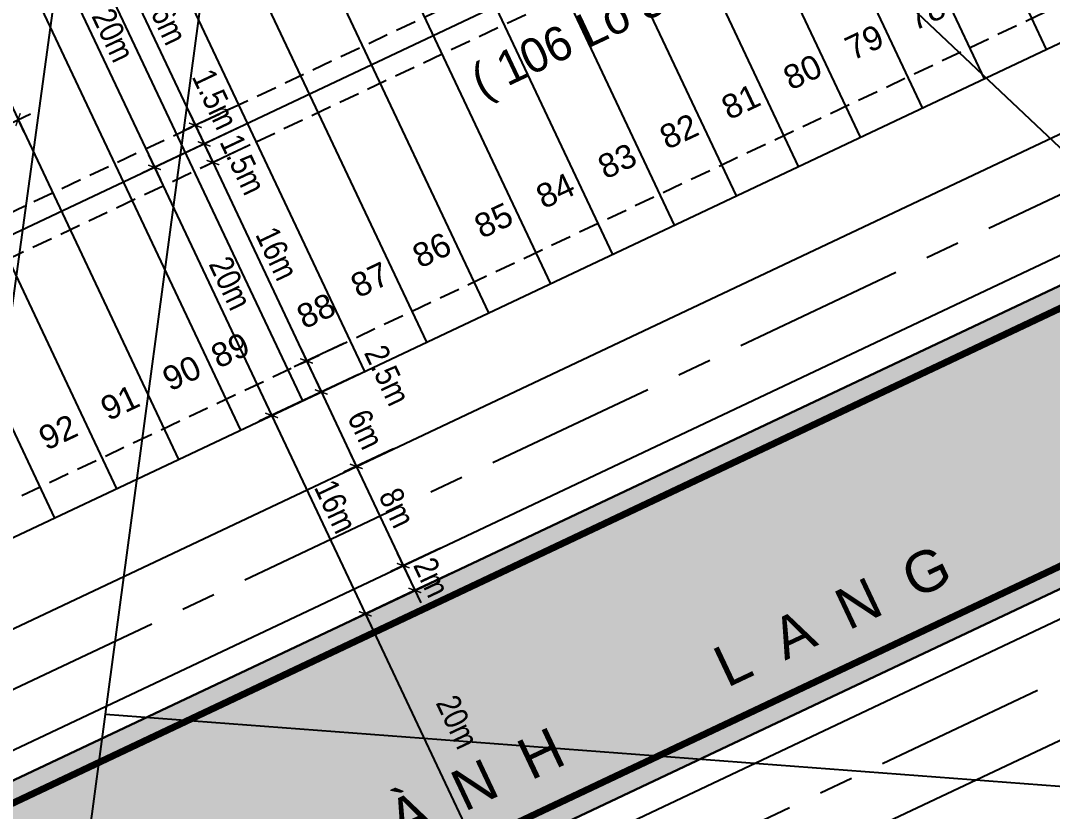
# Model space of a CAD drawing. Extents: x 597165 to 598689, y 1181586 to 1183364.
# Drawn here: x 597459.9 to 597535.2, y 1182653.8 to 1182711.4 of the extents above; entities that cross this region are included whole.
import ezdxf
from ezdxf.enums import TextEntityAlignment as Align

# ---------------------------------------------------------------- set-up
doc = ezdxf.new("R2010")
doc.units = 0
doc.header["$MEASUREMENT"] = 0
doc.linetypes.add('CENTER', pattern=[2, 1.25, -0.25, 0.25, -0.25])
doc.linetypes.add('DASHED', pattern=[0.75, 0.5, -0.25])
doc.layers.get('0').update_dxf_attribs({"linetype": 'CONTINUOUS'})
doc.layers.get('DEFPOINTS').update_dxf_attribs({"color": 8, "linetype": 'CONTINUOUS'})
for name, color, linetype in [('CGXD', 3, 'CONTINUOUS'), ('DIM-T', 7, 'CONTINUOUS'), ('DTEXT', 7, 'CONTINUOUS'), ('DTEXT-TENLO', 4, 'CONTINUOUS'), ('HA-CAY-XANH-KO', 3, 'CONTINUOUS'), ('NEN-HT', 8, 'CONTINUOUS'), ('NET-LENGOAI', 4, 'CONTINUOUS'), ('NET-LETRONG', 5, 'CONTINUOUS'), ('NET-LO-GIOI-DIEN-GIOI', 7, 'CENTER'), ('NET-PLO', 2, 'CONTINUOUS'), ('NET-RANH-DAT', 7, 'CONTINUOUS'), ('NET-TIM', 2, 'CENTER'), ('TEXT-SOLO', 7, 'CONTINUOUS')]:
    doc.layers.add(name, color=color, linetype=linetype)
doc.styles.add('AVO', font='VHELVEN.TTF')
doc.styles.add('VHEL-B', font='VHELVEB.TTF')
doc.styles.add('VHEL-C-R', font='VHELVCN.TTF')
doc.styles.add('VTIMES-R', font='VAPTIMN.TTF')
doc.dimstyles.new('TL1000', dxfattribs={"dimscale": 0, "dimtxt": 2, "dimasz": 0.7, "dimexe": 1, "dimexo": 1, "dimgap": 0.5, "dimtad": 1, "dimdec": 1, "dimzin": 12, "dimtxsty": 'VHEL-C-R', "dimblk1": 'ARCHTICK', "dimblk2": 'ARCHTICK', "dimsah": 1, "dimcen": -0.09, "dimdle": 1, "dimclrd": 256, "dimclre": 256, "dimclrt": 256, "dimazin": 3, "dimtfac": 0.005, "dimtdec": 1, "dimtix": 1, "dimtmove": 0, "dimatfit": 3, "dimtolj": 1, "dimtzin": 0})

# ---------------------------------------------------------------- blocks, each defined once
blk = doc.blocks.new('_ARCHTICK')
at = {"color": 0, "linetype": 'BYBLOCK', "const_width": 0.15}
blk.add_lwpolyline([(-0.5, -0.5), (0.5, 0.5)], dxfattribs=at)
blk = doc.blocks.new('*D735')
at = {"linetype": 'BYBLOCK'}
for p, q in [((597465.415, 1182719.179), (597473.103, 1182702.903)), ((597475.388, 1182705.088), (597471.771, 1182703.38))]:
    blk.add_line(p, q, dxfattribs=at)
at = {"layer": 'DEFPOINTS', "color": 0, "linetype": 'BYBLOCK'}
for p in [(597469.459, 1182719.983), (597476.292, 1182705.515), (597472.676, 1182703.807)]:
    blk.add_point(p, dxfattribs=at)
at = {"linetype": 'BYBLOCK', "xscale": 0.7, "yscale": 0.7, "zscale": 0.7}
for p, rotation in [((597465.842, 1182718.275), 115.282517257119), ((597472.676, 1182703.807), 295.282517257119)]:
    blk.add_blockref('_ARCHTICK', p, dxfattribs=dict(at, rotation=rotation))
at = {"linetype": 'BYBLOCK', "insert": (597470.519, 1182711.636), "char_height": 1.75, "attachment_point": 5, "rotation": 295.28252, "style": 'VHEL-C-R'}
blk.add_mtext('\\A1;16m', dxfattribs=at)
blk = doc.blocks.new('*D734')
at = {"linetype": 'BYBLOCK'}
for p, q in [((597472.249, 1182704.711), (597473.316, 1182702.451)), ((597476.029, 1182703.732), (597472.412, 1182702.024))]:
    blk.add_line(p, q, dxfattribs=at)
at = {"layer": 'DEFPOINTS', "color": 0, "linetype": 'BYBLOCK'}
for p in [(597476.292, 1182705.515), (597476.933, 1182704.159), (597473.316, 1182702.451)]:
    blk.add_point(p, dxfattribs=at)
at = {"linetype": 'BYBLOCK', "xscale": 0.7, "yscale": 0.7, "zscale": 0.7}
for p, rotation in [((597472.676, 1182703.807), 115.282517257119), ((597473.316, 1182702.451), 295.282517257119)]:
    blk.add_blockref('_ARCHTICK', p, dxfattribs=dict(at, rotation=rotation))
at = {"linetype": 'BYBLOCK', "insert": (597474.123, 1182705.708), "char_height": 1.75, "attachment_point": 5, "rotation": 295.28252, "style": 'VHEL-C-R'}
blk.add_mtext('\\A1;1.5m', dxfattribs=at)
blk = doc.blocks.new('*D733')
at = {"linetype": 'BYBLOCK'}
for p, q in [((597472.889, 1182703.355), (597473.957, 1182701.094)), ((597476.67, 1182702.376), (597473.053, 1182700.667))]:
    blk.add_line(p, q, dxfattribs=at)
at = {"layer": 'DEFPOINTS', "color": 0, "linetype": 'BYBLOCK'}
for p in [(597476.933, 1182704.159), (597477.574, 1182702.803), (597473.957, 1182701.094)]:
    blk.add_point(p, dxfattribs=at)
at = {"linetype": 'BYBLOCK', "xscale": 0.7, "yscale": 0.7, "zscale": 0.7}
for p, rotation in [((597473.316, 1182702.451), 115.282517257119), ((597473.957, 1182701.094), 295.282517257119)]:
    blk.add_blockref('_ARCHTICK', p, dxfattribs=dict(at, rotation=rotation))
at = {"linetype": 'BYBLOCK', "insert": (597476.143, 1182700.957), "char_height": 1.75, "attachment_point": 5, "rotation": 295.28252, "style": 'VHEL-C-R'}
blk.add_mtext('\\A1;1.5m', dxfattribs=at)
blk = doc.blocks.new('*D732')
at = {"linetype": 'BYBLOCK'}
for p, q in [((597473.53, 1182701.999), (597481.217, 1182685.723)), ((597483.503, 1182687.908), (597479.886, 1182686.2))]:
    blk.add_line(p, q, dxfattribs=at)
at = {"layer": 'DEFPOINTS', "color": 0, "linetype": 'BYBLOCK'}
for p in [(597477.574, 1182702.803), (597484.407, 1182688.335), (597480.79, 1182686.627)]:
    blk.add_point(p, dxfattribs=at)
at = {"linetype": 'BYBLOCK', "xscale": 0.7, "yscale": 0.7, "zscale": 0.7}
for p, rotation in [((597473.957, 1182701.094), 115.282517257119), ((597480.79, 1182686.627), 295.282517257119)]:
    blk.add_blockref('_ARCHTICK', p, dxfattribs=dict(at, rotation=rotation))
at = {"linetype": 'BYBLOCK', "insert": (597478.634, 1182694.456), "char_height": 1.75, "attachment_point": 5, "rotation": 295.28252, "style": 'VHEL-C-R'}
blk.add_mtext('\\A1;16m', dxfattribs=at)
blk = doc.blocks.new('*D731')
at = {"linetype": 'BYBLOCK'}
for p, q in [((597480.363, 1182687.531), (597481.858, 1182684.367)), ((597484.571, 1182685.648), (597480.954, 1182683.939))]:
    blk.add_line(p, q, dxfattribs=at)
at = {"layer": 'DEFPOINTS', "color": 0, "linetype": 'BYBLOCK'}
for p in [(597484.407, 1182688.335), (597485.475, 1182686.075), (597481.858, 1182684.367)]:
    blk.add_point(p, dxfattribs=at)
at = {"linetype": 'BYBLOCK', "xscale": 0.7, "yscale": 0.7, "zscale": 0.7}
for p, rotation in [((597480.79, 1182686.627), 115.282517257119), ((597481.858, 1182684.367), 295.282517257119)]:
    blk.add_blockref('_ARCHTICK', p, dxfattribs=dict(at, rotation=rotation))
at = {"linetype": 'BYBLOCK', "insert": (597486.685, 1182685.58), "char_height": 1.75, "attachment_point": 5, "rotation": 295.28252, "style": 'VHEL-C-R'}
blk.add_mtext('\\A1;2.5m', dxfattribs=at)
blk = doc.blocks.new('*D730')
at = {"linetype": 'BYBLOCK'}
for p, q in [((597467.487, 1182721.816), (597460.254, 1182718.4)), ((597460.731, 1182719.731), (597470.126, 1182699.838)), ((597476.029, 1182703.732), (597468.795, 1182700.315))]:
    blk.add_line(p, q, dxfattribs=at)
at = {"layer": 'DEFPOINTS', "color": 0, "linetype": 'BYBLOCK'}
for p in [(597468.391, 1182722.243), (597476.933, 1182704.159), (597469.699, 1182700.742)]:
    blk.add_point(p, dxfattribs=at)
at = {"linetype": 'BYBLOCK', "xscale": 0.7, "yscale": 0.7, "zscale": 0.7}
for p, rotation in [((597461.158, 1182718.827), 115.2825172534613), ((597469.699, 1182700.742), 295.2825172534613)]:
    blk.add_blockref('_ARCHTICK', p, dxfattribs=dict(at, rotation=rotation))
at = {"linetype": 'BYBLOCK', "insert": (597466.689, 1182710.38), "char_height": 1.75, "attachment_point": 5, "rotation": 295.28252, "style": 'VHEL-C-R'}
blk.add_mtext('\\A1;20m', dxfattribs=at)
blk = doc.blocks.new('*D729')
at = {"linetype": 'BYBLOCK'}
for p, q in [((597484.571, 1182685.648), (597480.954, 1182683.939)), ((597481.431, 1182685.271), (597484.847, 1182678.037)), ((597487.133, 1182680.222), (597483.516, 1182678.514))]:
    blk.add_line(p, q, dxfattribs=at)
at = {"layer": 'DEFPOINTS', "color": 0, "linetype": 'BYBLOCK'}
for p in [(597485.475, 1182686.075), (597488.037, 1182680.65), (597484.42, 1182678.941)]:
    blk.add_point(p, dxfattribs=at)
at = {"linetype": 'BYBLOCK', "xscale": 0.7, "yscale": 0.7, "zscale": 0.7}
for p, rotation in [((597481.858, 1182684.367), 115.2825172530997), ((597484.42, 1182678.941), 295.2825172530996)]:
    blk.add_blockref('_ARCHTICK', p, dxfattribs=dict(at, rotation=rotation))
at = {"linetype": 'BYBLOCK', "insert": (597485.1, 1182681.643), "char_height": 1.75, "attachment_point": 5, "rotation": 295.28252, "style": 'VHEL-C-R'}
blk.add_mtext('\\A1;6m', dxfattribs=at)
blk = doc.blocks.new('*D728')
at = {"linetype": 'BYBLOCK'}
for p, q in [((597483.993, 1182679.845), (597488.264, 1182670.803)), ((597490.55, 1182672.989), (597486.933, 1182671.28))]:
    blk.add_line(p, q, dxfattribs=at)
at = {"layer": 'DEFPOINTS', "color": 0, "linetype": 'BYBLOCK'}
for p in [(597488.037, 1182680.65), (597491.454, 1182673.416), (597487.837, 1182671.708)]:
    blk.add_point(p, dxfattribs=at)
at = {"linetype": 'BYBLOCK', "xscale": 0.7, "yscale": 0.7, "zscale": 0.7}
for p, rotation in [((597484.42, 1182678.941), 115.2825172530997), ((597487.837, 1182671.708), 295.2825172530996)]:
    blk.add_blockref('_ARCHTICK', p, dxfattribs=dict(at, rotation=rotation))
at = {"linetype": 'BYBLOCK', "insert": (597487.389, 1182675.92), "char_height": 1.75, "attachment_point": 5, "rotation": 295.28252, "style": 'VHEL-C-R'}
blk.add_mtext('\\A1;8m', dxfattribs=at)
blk = doc.blocks.new('*D727')
at = {"linetype": 'BYBLOCK'}
for p, q in [((597487.41, 1182672.612), (597489.118, 1182668.995)), ((597491.404, 1182671.18), (597487.787, 1182669.472))]:
    blk.add_line(p, q, dxfattribs=at)
at = {"layer": 'DEFPOINTS', "color": 0, "linetype": 'BYBLOCK'}
for p in [(597491.454, 1182673.416), (597492.308, 1182671.607), (597488.691, 1182669.899)]:
    blk.add_point(p, dxfattribs=at)
at = {"linetype": 'BYBLOCK', "xscale": 0.7, "yscale": 0.7, "zscale": 0.7}
for p, rotation in [((597487.837, 1182671.708), 115.2825172530997), ((597488.691, 1182669.899), 295.2825172530996)]:
    blk.add_blockref('_ARCHTICK', p, dxfattribs=dict(at, rotation=rotation))
at = {"linetype": 'BYBLOCK', "insert": (597489.92, 1182670.854), "char_height": 1.75, "attachment_point": 5, "rotation": 295.28252, "style": 'VHEL-C-R'}
blk.add_mtext('\\A1;2m', dxfattribs=at)
blk = doc.blocks.new('*D726')
at = {"linetype": 'BYBLOCK'}
for p, q in [((597484.571, 1182685.648), (597477.337, 1182682.231)), ((597477.814, 1182683.562), (597485.501, 1182667.287)), ((597491.404, 1182671.18), (597484.17, 1182667.764))]:
    blk.add_line(p, q, dxfattribs=at)
at = {"layer": 'DEFPOINTS', "color": 0, "linetype": 'BYBLOCK'}
for p in [(597485.475, 1182686.075), (597492.308, 1182671.607), (597485.074, 1182668.191)]:
    blk.add_point(p, dxfattribs=at)
at = {"linetype": 'BYBLOCK', "xscale": 0.7, "yscale": 0.7, "zscale": 0.7}
for p, rotation in [((597478.241, 1182682.658), 115.2825172531567), ((597485.074, 1182668.191), 295.2825172531567)]:
    blk.add_blockref('_ARCHTICK', p, dxfattribs=dict(at, rotation=rotation))
at = {"linetype": 'BYBLOCK', "insert": (597482.918, 1182676.02), "char_height": 1.75, "attachment_point": 5, "rotation": 295.28252, "style": 'VHEL-C-R'}
blk.add_mtext('\\A1;16m', dxfattribs=at)
blk = doc.blocks.new('*D725')
at = {"linetype": 'BYBLOCK'}
for p, q in [((597487.787, 1182669.472), (597484.17, 1182667.764)), ((597484.647, 1182669.095), (597493.616, 1182650.107)), ((597496.329, 1182651.388), (597492.712, 1182649.679))]:
    blk.add_line(p, q, dxfattribs=at)
at = {"layer": 'DEFPOINTS', "color": 0, "linetype": 'BYBLOCK'}
for p in [(597488.691, 1182669.899), (597497.233, 1182651.815), (597493.616, 1182650.107)]:
    blk.add_point(p, dxfattribs=at)
at = {"linetype": 'BYBLOCK', "xscale": 0.7, "yscale": 0.7, "zscale": 0.7}
for p, rotation in [((597485.074, 1182668.191), 115.2825172527903), ((597493.616, 1182650.107), 295.2825172527903)]:
    blk.add_blockref('_ARCHTICK', p, dxfattribs=dict(at, rotation=rotation))
at = {"linetype": 'BYBLOCK', "insert": (597491.798, 1182660.307), "char_height": 1.75, "attachment_point": 5, "rotation": 295.28252, "style": 'VHEL-C-R'}
blk.add_mtext('\\A1;20m', dxfattribs=at)
blk = doc.blocks.new('*D706')
at = {"linetype": 'BYBLOCK'}
for p, q in [((597454.319, 1182701.659), (597460.648, 1182704.649)), ((597459.775, 1182704.156), (597460.171, 1182703.318)), ((597455.215, 1182702.104), (597455.65, 1182701.182))]:
    blk.add_line(p, q, dxfattribs=at)
at = {"layer": 'DEFPOINTS', "color": 0, "linetype": 'BYBLOCK'}
for p in [(597459.348, 1182705.061), (597459.744, 1182704.222), (597454.788, 1182703.008)]:
    blk.add_point(p, dxfattribs=at)
at = {"linetype": 'BYBLOCK', "xscale": 0.7, "yscale": 0.7, "zscale": 0.7}
for p, rotation in [((597459.744, 1182704.222), 25.28251725021094), ((597455.223, 1182702.087), 205.282517250211)]:
    blk.add_blockref('_ARCHTICK', p, dxfattribs=dict(at, rotation=rotation))
at = {"linetype": 'BYBLOCK', "insert": (597456.888, 1182704.414), "char_height": 1.75, "attachment_point": 5, "rotation": 25.28252, "style": 'VHEL-C-R'}
blk.add_mtext('\\A1;5m', dxfattribs=at)
blk = doc.blocks.new('*D24')
at = {"linetype": 'BYBLOCK'}
for p, q in [((597476.029, 1182703.732), (597468.795, 1182700.315)), ((597469.272, 1182701.647), (597478.668, 1182681.754)), ((597484.571, 1182685.648), (597477.337, 1182682.231))]:
    blk.add_line(p, q, dxfattribs=at)
at = {"layer": 'DEFPOINTS', "color": 0, "linetype": 'BYBLOCK'}
for p in [(597476.933, 1182704.159), (597485.475, 1182686.075), (597478.241, 1182682.658)]:
    blk.add_point(p, dxfattribs=at)
at = {"linetype": 'BYBLOCK', "xscale": 0.7, "yscale": 0.7, "zscale": 0.7}
for p, rotation in [((597469.699, 1182700.742), 115.2825172534613), ((597478.241, 1182682.658), 295.2825172534613)]:
    blk.add_blockref('_ARCHTICK', p, dxfattribs=dict(at, rotation=rotation))
at = {"linetype": 'BYBLOCK', "insert": (597475.23, 1182692.296), "char_height": 1.75, "attachment_point": 5, "rotation": 295.28252, "style": 'VHEL-C-R'}
blk.add_mtext('\\A1;20m', dxfattribs=at)

msp = doc.modelspace()

# ---------------------------------------------------------------- hatches: boundary and pattern name
at = {"layer": 'HA-CAY-XANH-KO'}
h = msp.add_hatch(dxfattribs=at)
h.set_pattern_fill('AR-SAND', color=256, scale=2, angle=359.765823, style=0)
h.set_pattern_definition([(37.26582263, (0, 0), (-0.11023521, 3.854130278), [0, -3.04, 0, -3.4, 0, -3.25]), (7.26582263, (0, 0), (3.562592942, 5.629778284), [0, -1.64, 0, -2.74, 0, -1.05]), (327.26582263, (-2.46, 0.01), (6.228277961, -0.014137947), [0, -1, 0, -3.6, 0, -4.7]), (317.26582263, (-2.46, 0.01), (6.019377384, 1.73076346), [0, -0.5, 0, -2.36, 0, -2.7])])
h.paths.add_polyline_path([(597653.6476, 1182725.6934, 0.4207851), (597655.5169, 1182731.0991, -0.0055962), (597655.5561, 1182731.0186), (597650.4311, 1182741.8691, 0.4142136), (597645.1059, 1182743.7776), (597443.964, 1182648.7734), (597439.3977, 1182646.6166, 0.4142136), (597437.4892, 1182641.2914), (597442.6142, 1182630.4409, 0.4142136), (597447.9394, 1182628.5323), (597452.5056, 1182630.6891)])

# ---------------------------------------------------------------- linework, layer by layer
at = {"layer": 'CGXD', "linetype": 'DASHED', "ltscale": 3}
for points in [[(597615.9793, 1182771.4929), (597609.1459, 1182785.9603), (597384.0291, 1182679.6321), (597382.3421, 1182674.9253), (597387.6655, 1182663.6547)], [(597636.7207, 1182760.2769), (597638.4076, 1182764.9837), (597633.0842, 1182776.2542), (597388.9467, 1182660.9421), (597394.2701, 1182649.6716), (597398.9769, 1182647.9846)]]:
    msp.add_lwpolyline(points, close=True, dxfattribs=at)
at = {"layer": 'NEN-HT', "linetype": 'CONTINUOUS'}
for p, q in [((597452.44, 1182640.56), (597464.7, 1182729.69)), ((597466.12, 1182660.87), (597475.13, 1182727.96)), ((597519.66, 1182717.37), (597539.04, 1182699.07)), ((597464.37, 1182647.85), (597466.12, 1182660.87)), ((597466.12, 1182660.87), (597556.62, 1182654.06))]:
    msp.add_line(p, q, dxfattribs=at)
at = {"layer": 'NET-LENGOAI', "ltscale": 20}
for p, q in [((597400.7666, 1182639.4295), (597641.7393, 1182753.2468)), ((597442.1597, 1182650.133), (597640.6349, 1182743.8777)), ((597650.8849, 1182722.1766), (597452.4097, 1182628.4319)), ((597611.3514, 1182694.6565), (597454.9228, 1182620.7715))]:
    msp.add_line(p, q, dxfattribs=at)
at = {"layer": 'NET-LETRONG'}
for p, q in [((597443.964, 1182648.7734), (597645.1059, 1182743.7776)), ((597645.1059, 1182743.7776), (597443.964, 1182648.7734)), ((597653.6476, 1182725.6934), (597452.5056, 1182630.6891)), ((597452.5056, 1182630.6891), (597653.6476, 1182725.6934)), ((597471.4453, 1182679.4484), (597561.8666, 1182722.1566)), ((597399.1083, 1182645.2819), (597471.4453, 1182679.4484))]:
    msp.add_line(p, q, dxfattribs=at)
at = {"layer": 'NET-LO-GIOI-DIEN-GIOI', "ltscale": 20, "const_width": 0.5}
for points in [[(598248.7143, 1183027.2178), (597268.9157, 1182564.4349)], [(598255.9747, 1183011.8462), (597276.1761, 1182549.0632)]]:
    msp.add_lwpolyline(points, dxfattribs=at)
at = {"layer": 'NET-PLO'}
for p, q in [((597634.7041, 1182778.6783), (597386.0456, 1182661.2307)), ((597517.6569, 1182745.5127), (597534.7402, 1182709.3442)), ((597513.1359, 1182743.3773), (597530.2192, 1182707.2087)), ((597508.6148, 1182741.2419), (597525.6981, 1182705.0733)), ((597504.0938, 1182739.1064), (597521.177, 1182702.9379)), ((597499.5727, 1182736.971), (597516.656, 1182700.8025)), ((597495.0516, 1182734.8356), (597512.1349, 1182698.6671)), ((597490.5306, 1182732.7002), (597507.6138, 1182696.5317)), ((597486.0095, 1182730.5648), (597503.0928, 1182694.3963)), ((597481.4884, 1182728.4294), (597498.5717, 1182692.2609)), ((597476.9674, 1182726.294), (597494.0506, 1182690.1255)), ((597472.4463, 1182724.1586), (597489.5296, 1182687.9901)), ((597467.9252, 1182722.0232), (597485.0085, 1182685.8546)), ((597463.4042, 1182719.8878), (597480.4875, 1182683.7192)), ((597458.8831, 1182717.7523), (597475.9664, 1182681.5838)), ((597454.362, 1182715.6169), (597471.4453, 1182679.4484)), ((597449.841, 1182713.4815), (597466.9243, 1182677.313)), ((597445.3199, 1182711.3461), (597462.4032, 1182675.1776))]:
    msp.add_line(p, q, dxfattribs=at)
at = {"layer": 'NET-RANH-DAT', "color": 1, "linetype": 'DASHED', "ltscale": 20, "const_width": 1, "flags": 128}
msp.add_lwpolyline([(598126.1169, 1182959.9116), (597667.9131, 1182743.4907), (597347.4026, 1182592.1057)], dxfattribs=at)
at = {"layer": 'NET-TIM', "ltscale": 10}
for p, q in [((597295.449, 1182585.2617), (598110.7818, 1182970.3634)), ((598148.9609, 1182953.0064), (597309.1156, 1182556.3269))]:
    msp.add_line(p, q, dxfattribs=at)

# ---------------------------------------------------------------- texts
at = {"layer": 'DTEXT', "style": 'VHEL-B'}
msp.add_text('H  AØ  N  H           L  A  N  G               T  U  Y  EÁ  N         Ñ  I  EÄ  N       1  1  0   K V', height=3, rotation=25.282517, dxfattribs=at).set_placement((597482.8314, 1182649.2563))
at = {"layer": 'DTEXT-TENLO', "style": 'VTIMES-R'}
msp.add_text('( 106 Loâ 5m x 20m)', height=2.5, rotation=25.282517, dxfattribs=at).set_placement((597506.6759, 1182711.9372), align=Align.CENTER)
at = {"layer": 'TEXT-SOLO', "color": 3, "style": 'AVO'}
for s, p in [('78', (597526.3518, 1182711.2395)), ('79', (597521.8443, 1182709.0757)), ('80', (597517.3367, 1182706.912)), ('81', (597512.8291, 1182704.7483)), ('82', (597508.3215, 1182702.5845)), ('83', (597503.8139, 1182700.4208)), ('84', (597499.3064, 1182698.2571)), ('85', (597494.7988, 1182696.0933)), ('86', (597490.2912, 1182693.9296)), ('87', (597485.7836, 1182691.7659)), ('88', (597481.852, 1182689.502)), ('89', (597475.5924, 1182686.6274)), ('90', (597472.0558, 1182684.9641)), ('91', (597467.5446, 1182682.8079)), ('92', (597463.0334, 1182680.6518))]:
    msp.add_text(s, height=1.75, rotation=25.282517, dxfattribs=at).set_placement(p, align=Align.CENTER)

# ---------------------------------------------------------------- dimensions: what is measured, and where the dimension line sits
at = {"layer": 'DIM-T'}
for p1, p2, picture, middle in [((597468.3915, 1182722.2434), (597476.9331, 1182704.1591), '*D730', (597466.6888, 1182710.3798)), ((597476.9331, 1182704.1591), (597485.4747, 1182686.0749), '*D24', (597475.2304, 1182692.2955)), ((597485.4747, 1182686.0749), (597492.3081, 1182671.6075), '*D726', (597482.9179, 1182676.0197))]:
    dim = msp.add_aligned_dim(p1=p1, p2=p2, distance=-8, dimstyle='TL1000', override={"dimscale": 1, "dimtxt": 1.75, "dimpost": 'm'}, dxfattribs=at)
    dim.commit()
    dim.dimension.update_dxf_attribs({"geometry": picture, "text_midpoint": middle})
for base, p1, p2, picture, middle in [((597472.6756, 1182703.8071), (597469.4592, 1182719.9828), (597476.2925, 1182705.5154), '*D735', (597470.5191, 1182711.636)), ((597480.7902, 1182686.6271), (597477.5737, 1182702.8028), (597484.407, 1182688.3354), '*D732', (597478.6337, 1182694.456)), ((597487.837, 1182671.7075), (597488.0372, 1182680.6496), (597491.4539, 1182673.4159), '*D728', (597487.3889, 1182675.9196))]:
    dim = msp.add_linear_dim(base=base, p1=p1, p2=p2, angle=295.282517, dimstyle='TL1000', override={"dimscale": 1, "dimtxt": 1.75, "dimpost": 'm', "dimse1": 1}, dxfattribs=at)
    dim.commit()
    dim.dimension.update_dxf_attribs({"geometry": picture, "text_midpoint": middle})
for base, p1, p2, override, picture, middle, dimtype in [((597473.3163, 1182702.4508), (597476.2925, 1182705.5154), (597476.9331, 1182704.1591), {"dimscale": 1, "dimtxt": 1.75, "dimpost": 'm', "dimse1": 1}, '*D734', (597474.1233, 1182705.7083), 160), ((597473.9569, 1182701.0945), (597476.9331, 1182704.1591), (597477.5737, 1182702.8028), {"dimscale": 1, "dimtxt": 1.75, "dimpost": 'm', "dimse1": 1}, '*D733', (597476.1429, 1182700.9573), 160), ((597481.8579, 1182684.3665), (597484.407, 1182688.3354), (597485.4747, 1182686.0749), {"dimscale": 1, "dimtxt": 1.75, "dimpost": 'm', "dimse1": 1}, '*D731', (597486.6851, 1182685.5799), 160), ((597484.4204, 1182678.9413), (597485.4747, 1182686.0749), (597488.0372, 1182680.6496), {"dimscale": 1, "dimtxt": 1.75, "dimpost": 'm'}, '*D729', (597485.1001, 1182681.6425), 161), ((597488.6912, 1182669.8991), (597491.4539, 1182673.4159), (597492.3081, 1182671.6075), {"dimscale": 1, "dimtxt": 1.75, "dimpost": 'm', "dimse1": 1}, '*D727', (597489.9202, 1182670.8536), 160), ((597493.616, 1182650.1065), (597488.6912, 1182669.8991), (597497.2328, 1182651.8149), {"dimscale": 1, "dimtxt": 1.75, "dimpost": 'm'}, '*D725', (597491.7976, 1182660.307), 161)]:
    dim = msp.add_linear_dim(base=base, p1=p1, p2=p2, angle=295.282517, dimstyle='TL1000', override=override, dxfattribs=at)
    dim.commit()
    dim.dimension.update_dxf_attribs({"geometry": picture, "text_midpoint": middle, "dimtype": dimtype})
at = {"layer": 'DIM-T', "color": 1}
dim = msp.add_linear_dim(base=(597459.7442, 1182704.2219), p1=(597454.7877, 1182703.0084), p2=(597459.3481, 1182705.0606), angle=205.282517, dimstyle='TL1000', override={"dimscale": 1, "dimtxt": 1.75, "dimdsep": 46, "dimpost": 'm'}, dxfattribs=at)
dim.commit()
dim.dimension.update_dxf_attribs({"geometry": '*D706', "text_midpoint": (597456.8884, 1182704.4144)})

doc.saveas('drawing.dxf')
